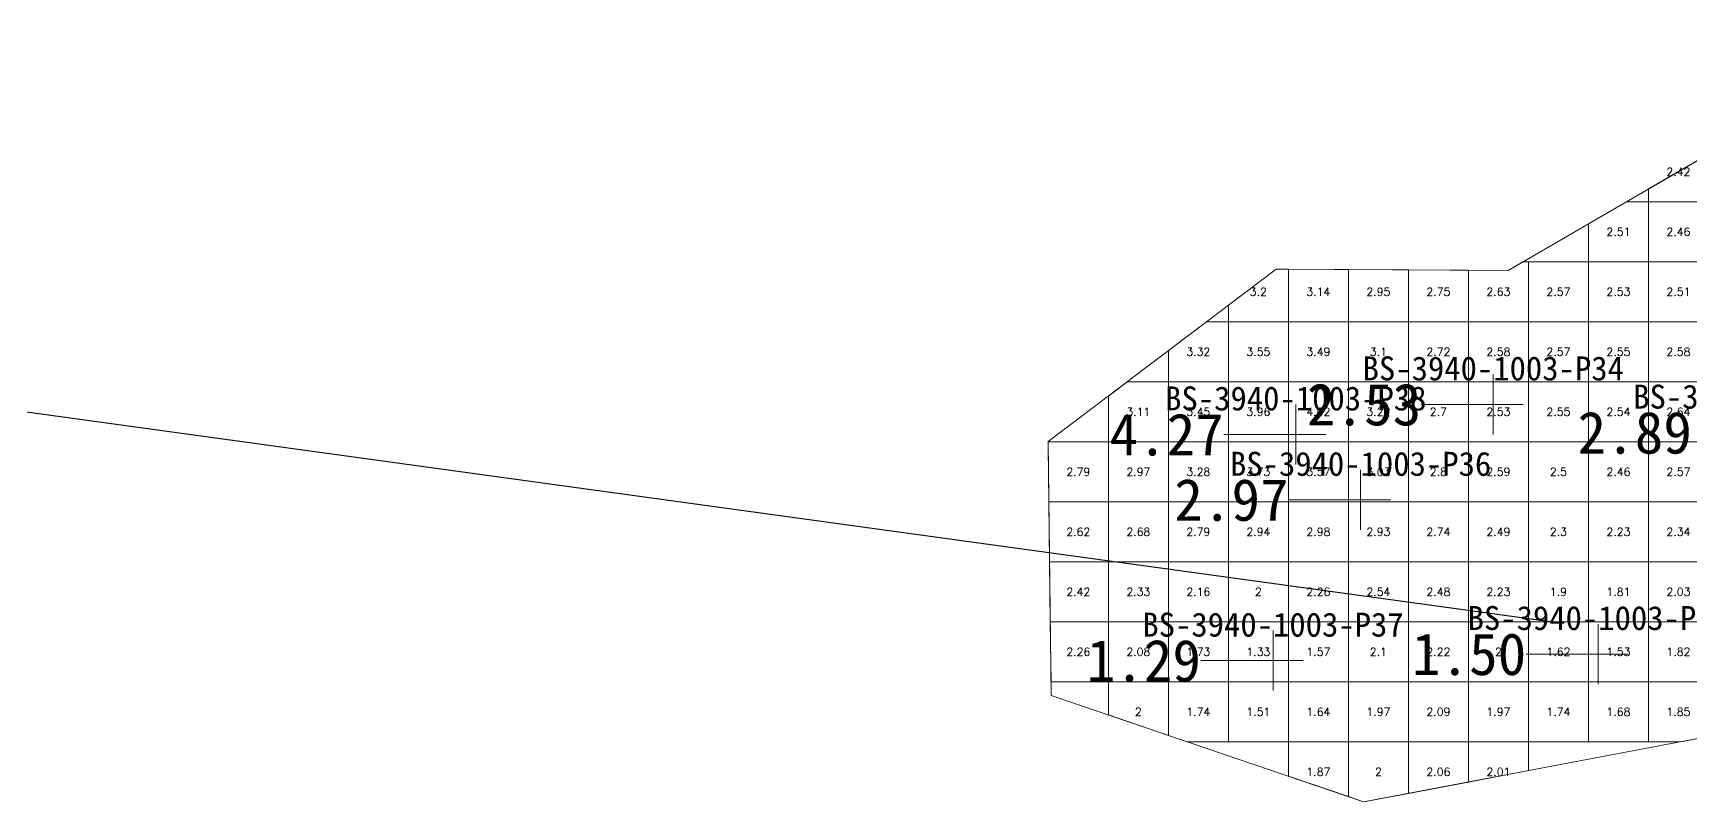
# Model space of a CAD drawing. Header units: inches. Extents: x 469961 to 470114, y 4349657 to 4349680.
# Drawn here: x 469988.94 to 470016.56, y 4349657.07 to 4349669.88 of the extents above; entities that cross this region are included whole.
import ezdxf
from ezdxf.enums import TextEntityAlignment as Align

# ---------------------------------------------------------------- set-up
doc = ezdxf.new("R2010")
doc.units = ezdxf.units.IN
doc.header["$MEASUREMENT"] = 0
for name, color, linetype, lineweight in [('点', 7, 'Continuous', 0), ('爆区方格网', 7, 'Continuous', 0), ('线条', 7, 'Continuous', 0), ('钻孔', 7, 'Continuous', 0)]:
    doc.layers.add(name, color=color, linetype=linetype, lineweight=lineweight)
doc.styles.add('3dmine_textStyle_1', font='txt.shx', dxfattribs={"height": 1, "bigfont": 'gbcbig.shx'})
doc.styles.add('3dmine_textStyle_2', font='simsunb.ttf', dxfattribs={"height": 1})

msp = doc.modelspace()

# ---------------------------------------------------------------- hatches: boundary and pattern name
at = {"layer": '钻孔', "linetype": 'Continuous', "lineweight": 0, "true_color": 0xff0000, "extrusion": (0, 1, 0)}
for points in [[(-470014.27, 3930.04), (-470013.27, 3930.04), (-470013.27, 3942.04), (-470014.27, 3942.04)], [(-470012.06, 3929.64), (-470011.06, 3929.64), (-470011.06, 3941.64), (-470012.06, 3941.64)], [(-470016.02, 3930.38), (-470015.02, 3930.38), (-470015.02, 3941.38), (-470016.02, 3941.38)]]:
    msp.add_hatch(color=1, dxfattribs=at).paths.add_polyline_path(points, flags=0)
at = {"layer": '钻孔', "linetype": 'Continuous', "lineweight": 0, "true_color": 0xffff00, "extrusion": (0, 1, 0)}
msp.add_hatch(color=2, dxfattribs=at).paths.add_polyline_path([(-470010.98, 3929.97), (-470009.98, 3929.97), (-470009.98, 3941.97), (-470010.98, 3941.97)], flags=0)
at = {"layer": '钻孔', "linetype": 'Continuous', "lineweight": 0, "true_color": 0x0000ff, "extrusion": (0, 1, 0)}
msp.add_hatch(color=5, dxfattribs=at).paths.add_polyline_path([(-470010.6, 3930.22), (-470009.6, 3930.22), (-470009.6, 3941.22), (-470010.6, 3941.22)], flags=0)

# ---------------------------------------------------------------- linework, layer by layer
msp.add_line((470014.222, 4349660.067, 3941.2), (469975.775, 4349665.355))
at = {"color": 1, "linetype": 'Continuous', "lineweight": 0, "true_color": 0xff0000, "elevation": 1971.02}
msp.add_lwpolyline([(470020.331, 4349669.878), (470013.517, 4349665.924), (470009.65, 4349665.947), (470005.855, 4349663.071), (470005.904, 4349658.839), (470011.109, 4349657.066), (470022.479, 4349659.22)], dxfattribs=at)
at = {"layer": '点', "color": 138, "linetype": 'Continuous', "lineweight": 0, "true_color": 0x004c4c}
for points, elevation in [([(470013.27, 4349663.19), (470013.27, 4349664.19)], 3942.04), ([(470009.98, 4349662.69), (470009.98, 4349663.69)], 3941.97), ([(470013.77, 4349663.69), (470012.77, 4349663.69)], 3942.04), ([(470010.48, 4349663.19), (470009.48, 4349663.19)], 3941.97), ([(470011.06, 4349661.6), (470011.06, 4349662.6)], 3941.64), ([(470011.56, 4349662.1), (470010.56, 4349662.1)], 3941.64), ([(470015.02, 4349659.03), (470015.02, 4349660.03)], 3941.38), ([(470009.6, 4349658.92), (470009.6, 4349659.92)], 3941.22), ([(470015.52, 4349659.53), (470014.52, 4349659.53)], 3941.38), ([(470010.1, 4349659.42), (470009.1, 4349659.42)], 3941.22)]:
    msp.add_lwpolyline(points, dxfattribs=dict(at, elevation=elevation))
at = {"layer": '爆区方格网', "color": 1, "linetype": 'Continuous', "lineweight": 0, "true_color": 0xff0000, "elevation": 3941.2}
for points in [[(470016.856, 4349667.067), (470015.856, 4349667.067), (470015.856, 4349667.281), (470016.856, 4349667.861), (470016.856, 4349667.067)], [(470015.856, 4349666.067), (470014.856, 4349666.067), (470014.856, 4349666.701), (470015.488, 4349667.067), (470015.856, 4349667.067), (470015.856, 4349666.067)], [(470016.856, 4349666.067), (470015.856, 4349666.067), (470015.856, 4349667.067), (470016.856, 4349667.067), (470016.856, 4349666.067)], [(470009.856, 4349665.946), (470009.856, 4349665.067), (470008.856, 4349665.067), (470008.856, 4349665.346), (470009.65, 4349665.947), (470009.856, 4349665.946)], [(470010.856, 4349665.94), (470010.856, 4349665.067), (470009.856, 4349665.067), (470009.856, 4349665.946), (470010.856, 4349665.94)], [(470011.856, 4349665.934), (470011.856, 4349665.067), (470010.856, 4349665.067), (470010.856, 4349665.94), (470011.856, 4349665.934)], [(470012.856, 4349665.928), (470012.856, 4349665.067), (470011.856, 4349665.067), (470011.856, 4349665.934), (470012.856, 4349665.928)], [(470013.856, 4349665.067), (470012.856, 4349665.067), (470012.856, 4349665.928), (470013.517, 4349665.924), (470013.765, 4349666.067), (470013.856, 4349666.067), (470013.856, 4349665.067)], [(470014.856, 4349665.067), (470013.856, 4349665.067), (470013.856, 4349666.067), (470014.856, 4349666.067), (470014.856, 4349665.067)], [(470015.856, 4349665.067), (470014.856, 4349665.067), (470014.856, 4349666.067), (470015.856, 4349666.067), (470015.856, 4349665.067)], [(470016.856, 4349665.067), (470015.856, 4349665.067), (470015.856, 4349666.067), (470016.856, 4349666.067), (470016.856, 4349665.067)], [(470008.856, 4349664.067), (470007.856, 4349664.067), (470007.856, 4349664.588), (470008.489, 4349665.067), (470008.856, 4349665.067), (470008.856, 4349664.067)], [(470009.856, 4349664.067), (470008.856, 4349664.067), (470008.856, 4349665.067), (470009.856, 4349665.067), (470009.856, 4349664.067)], [(470010.856, 4349664.067), (470009.856, 4349664.067), (470009.856, 4349665.067), (470010.856, 4349665.067), (470010.856, 4349664.067)], [(470011.856, 4349664.067), (470010.856, 4349664.067), (470010.856, 4349665.067), (470011.856, 4349665.067), (470011.856, 4349664.067)], [(470012.856, 4349664.067), (470011.856, 4349664.067), (470011.856, 4349665.067), (470012.856, 4349665.067), (470012.856, 4349664.067)], [(470013.856, 4349664.067), (470012.856, 4349664.067), (470012.856, 4349665.067), (470013.856, 4349665.067), (470013.856, 4349664.067)], [(470014.856, 4349664.067), (470013.856, 4349664.067), (470013.856, 4349665.067), (470014.856, 4349665.067), (470014.856, 4349664.067)], [(470015.856, 4349664.067), (470014.856, 4349664.067), (470014.856, 4349665.067), (470015.856, 4349665.067), (470015.856, 4349664.067)], [(470016.856, 4349664.067), (470015.856, 4349664.067), (470015.856, 4349665.067), (470016.856, 4349665.067), (470016.856, 4349664.067)], [(470007.856, 4349663.067), (470006.856, 4349663.067), (470006.856, 4349663.83), (470007.17, 4349664.067), (470007.856, 4349664.067), (470007.856, 4349663.067)], [(470008.856, 4349663.067), (470007.856, 4349663.067), (470007.856, 4349664.067), (470008.856, 4349664.067), (470008.856, 4349663.067)], [(470009.856, 4349663.067), (470008.856, 4349663.067), (470008.856, 4349664.067), (470009.856, 4349664.067), (470009.856, 4349663.067)], [(470010.856, 4349663.067), (470009.856, 4349663.067), (470009.856, 4349664.067), (470010.856, 4349664.067), (470010.856, 4349663.067)], [(470011.856, 4349663.067), (470010.856, 4349663.067), (470010.856, 4349664.067), (470011.856, 4349664.067), (470011.856, 4349663.067)], [(470012.856, 4349663.067), (470011.856, 4349663.067), (470011.856, 4349664.067), (470012.856, 4349664.067), (470012.856, 4349663.067)], [(470013.856, 4349663.067), (470012.856, 4349663.067), (470012.856, 4349664.067), (470013.856, 4349664.067), (470013.856, 4349663.067)], [(470014.856, 4349663.067), (470013.856, 4349663.067), (470013.856, 4349664.067), (470014.856, 4349664.067), (470014.856, 4349663.067)], [(470015.856, 4349663.067), (470014.856, 4349663.067), (470014.856, 4349664.067), (470015.856, 4349664.067), (470015.856, 4349663.067)], [(470016.856, 4349663.067), (470015.856, 4349663.067), (470015.856, 4349664.067), (470016.856, 4349664.067), (470016.856, 4349663.067)], [(470006.856, 4349662.067), (470005.867, 4349662.067), (470005.856, 4349662.984), (470005.856, 4349663.067), (470006.856, 4349663.067), (470006.856, 4349662.067)], [(470007.856, 4349662.067), (470006.856, 4349662.067), (470006.856, 4349663.067), (470007.856, 4349663.067), (470007.856, 4349662.067)], [(470008.856, 4349662.067), (470007.856, 4349662.067), (470007.856, 4349663.067), (470008.856, 4349663.067), (470008.856, 4349662.067)], [(470009.856, 4349662.067), (470008.856, 4349662.067), (470008.856, 4349663.067), (470009.856, 4349663.067), (470009.856, 4349662.067)], [(470010.856, 4349662.067), (470009.856, 4349662.067), (470009.856, 4349663.067), (470010.856, 4349663.067), (470010.856, 4349662.067)], [(470011.856, 4349662.067), (470010.856, 4349662.067), (470010.856, 4349663.067), (470011.856, 4349663.067), (470011.856, 4349662.067)], [(470012.856, 4349662.067), (470011.856, 4349662.067), (470011.856, 4349663.067), (470012.856, 4349663.067), (470012.856, 4349662.067)], [(470013.856, 4349662.067), (470012.856, 4349662.067), (470012.856, 4349663.067), (470013.856, 4349663.067), (470013.856, 4349662.067)], [(470014.856, 4349662.067), (470013.856, 4349662.067), (470013.856, 4349663.067), (470014.856, 4349663.067), (470014.856, 4349662.067)], [(470015.856, 4349662.067), (470014.856, 4349662.067), (470014.856, 4349663.067), (470015.856, 4349663.067), (470015.856, 4349662.067)], [(470016.856, 4349662.067), (470015.856, 4349662.067), (470015.856, 4349663.067), (470016.856, 4349663.067), (470016.856, 4349662.067)], [(470006.856, 4349661.067), (470005.878, 4349661.067), (470005.867, 4349662.067), (470006.856, 4349662.067), (470006.856, 4349661.067)], [(470007.856, 4349661.067), (470006.856, 4349661.067), (470006.856, 4349662.067), (470007.856, 4349662.067), (470007.856, 4349661.067)], [(470008.856, 4349661.067), (470007.856, 4349661.067), (470007.856, 4349662.067), (470008.856, 4349662.067), (470008.856, 4349661.067)], [(470009.856, 4349661.067), (470008.856, 4349661.067), (470008.856, 4349662.067), (470009.856, 4349662.067), (470009.856, 4349661.067)], [(470010.856, 4349661.067), (470009.856, 4349661.067), (470009.856, 4349662.067), (470010.856, 4349662.067), (470010.856, 4349661.067)], [(470011.856, 4349661.067), (470010.856, 4349661.067), (470010.856, 4349662.067), (470011.856, 4349662.067), (470011.856, 4349661.067)], [(470012.856, 4349661.067), (470011.856, 4349661.067), (470011.856, 4349662.067), (470012.856, 4349662.067), (470012.856, 4349661.067)], [(470013.856, 4349661.067), (470012.856, 4349661.067), (470012.856, 4349662.067), (470013.856, 4349662.067), (470013.856, 4349661.067)], [(470014.856, 4349661.067), (470013.856, 4349661.067), (470013.856, 4349662.067), (470014.856, 4349662.067), (470014.856, 4349661.067)], [(470015.856, 4349661.067), (470014.856, 4349661.067), (470014.856, 4349662.067), (470015.856, 4349662.067), (470015.856, 4349661.067)], [(470016.856, 4349661.067), (470015.856, 4349661.067), (470015.856, 4349662.067), (470016.856, 4349662.067), (470016.856, 4349661.067)], [(470006.856, 4349660.067), (470005.889, 4349660.067), (470005.878, 4349661.067), (470006.856, 4349661.067), (470006.856, 4349660.067)], [(470007.856, 4349660.067), (470006.856, 4349660.067), (470006.856, 4349661.067), (470007.856, 4349661.067), (470007.856, 4349660.067)], [(470008.856, 4349660.067), (470007.856, 4349660.067), (470007.856, 4349661.067), (470008.856, 4349661.067), (470008.856, 4349660.067)], [(470009.856, 4349660.067), (470008.856, 4349660.067), (470008.856, 4349661.067), (470009.856, 4349661.067), (470009.856, 4349660.067)], [(470010.856, 4349660.067), (470009.856, 4349660.067), (470009.856, 4349661.067), (470010.856, 4349661.067), (470010.856, 4349660.067)], [(470011.856, 4349660.067), (470010.856, 4349660.067), (470010.856, 4349661.067), (470011.856, 4349661.067), (470011.856, 4349660.067)], [(470012.856, 4349660.067), (470011.856, 4349660.067), (470011.856, 4349661.067), (470012.856, 4349661.067), (470012.856, 4349660.067)], [(470013.856, 4349660.067), (470012.856, 4349660.067), (470012.856, 4349661.067), (470013.856, 4349661.067), (470013.856, 4349660.067)], [(470014.856, 4349660.067), (470013.856, 4349660.067), (470013.856, 4349661.067), (470014.856, 4349661.067), (470014.856, 4349660.067)], [(470015.856, 4349660.067), (470014.856, 4349660.067), (470014.856, 4349661.067), (470015.856, 4349661.067), (470015.856, 4349660.067)], [(470016.856, 4349660.067), (470015.856, 4349660.067), (470015.856, 4349661.067), (470016.856, 4349661.067), (470016.856, 4349660.067)], [(470006.856, 4349659.067), (470005.901, 4349659.067), (470005.889, 4349660.067), (470006.856, 4349660.067), (470006.856, 4349659.067)], [(470007.856, 4349659.067), (470006.856, 4349659.067), (470006.856, 4349660.067), (470007.856, 4349660.067), (470007.856, 4349659.067)], [(470008.856, 4349659.067), (470007.856, 4349659.067), (470007.856, 4349660.067), (470008.856, 4349660.067), (470008.856, 4349659.067)], [(470009.856, 4349659.067), (470008.856, 4349659.067), (470008.856, 4349660.067), (470009.856, 4349660.067), (470009.856, 4349659.067)], [(470010.856, 4349659.067), (470009.856, 4349659.067), (470009.856, 4349660.067), (470010.856, 4349660.067), (470010.856, 4349659.067)], [(470011.856, 4349659.067), (470010.856, 4349659.067), (470010.856, 4349660.067), (470011.856, 4349660.067), (470011.856, 4349659.067)], [(470012.856, 4349659.067), (470011.856, 4349659.067), (470011.856, 4349660.067), (470012.856, 4349660.067), (470012.856, 4349659.067)], [(470013.856, 4349659.067), (470012.856, 4349659.067), (470012.856, 4349660.067), (470013.856, 4349660.067), (470013.856, 4349659.067)], [(470014.856, 4349659.067), (470013.856, 4349659.067), (470013.856, 4349660.067), (470014.856, 4349660.067), (470014.856, 4349659.067)], [(470015.856, 4349659.067), (470014.856, 4349659.067), (470014.856, 4349660.067), (470015.856, 4349660.067), (470015.856, 4349659.067)], [(470016.856, 4349659.067), (470015.856, 4349659.067), (470015.856, 4349660.067), (470016.856, 4349660.067), (470016.856, 4349659.067)], [(470007.856, 4349658.174), (470006.856, 4349658.515), (470006.856, 4349659.067), (470007.856, 4349659.067), (470007.856, 4349658.174)], [(470008.856, 4349658.067), (470008.169, 4349658.067), (470007.856, 4349658.174), (470007.856, 4349659.067), (470008.856, 4349659.067), (470008.856, 4349658.067)], [(470009.856, 4349658.067), (470008.856, 4349658.067), (470008.856, 4349659.067), (470009.856, 4349659.067), (470009.856, 4349658.067)], [(470010.856, 4349658.067), (470009.856, 4349658.067), (470009.856, 4349659.067), (470010.856, 4349659.067), (470010.856, 4349658.067)], [(470011.856, 4349658.067), (470010.856, 4349658.067), (470010.856, 4349659.067), (470011.856, 4349659.067), (470011.856, 4349658.067)], [(470012.856, 4349658.067), (470011.856, 4349658.067), (470011.856, 4349659.067), (470012.856, 4349659.067), (470012.856, 4349658.067)], [(470013.856, 4349658.067), (470012.856, 4349658.067), (470012.856, 4349659.067), (470013.856, 4349659.067), (470013.856, 4349658.067)], [(470014.856, 4349658.067), (470013.856, 4349658.067), (470013.856, 4349659.067), (470014.856, 4349659.067), (470014.856, 4349658.067)], [(470015.856, 4349658.067), (470014.856, 4349658.067), (470014.856, 4349659.067), (470015.856, 4349659.067), (470015.856, 4349658.067)], [(470016.856, 4349658.155), (470016.395, 4349658.067), (470015.856, 4349658.067), (470015.856, 4349659.067), (470016.856, 4349659.067), (470016.856, 4349658.155)], [(470010.856, 4349657.153), (470009.856, 4349657.493), (470009.856, 4349658.067), (470010.856, 4349658.067), (470010.856, 4349657.153)], [(470011.856, 4349657.208), (470011.115, 4349657.067), (470011.106, 4349657.067), (470010.856, 4349657.153), (470010.856, 4349658.067), (470011.856, 4349658.067), (470011.856, 4349657.208)], [(470012.856, 4349657.397), (470011.856, 4349657.208), (470011.856, 4349658.067), (470012.856, 4349658.067), (470012.856, 4349657.397)], [(470013.856, 4349657.587), (470012.856, 4349657.397), (470012.856, 4349658.067), (470013.856, 4349658.067), (470013.856, 4349657.587)]]:
    msp.add_lwpolyline(points, dxfattribs=at)
at = {"layer": '线条', "color": 138, "linetype": 'Continuous', "lineweight": 0, "true_color": 0x004c4c}
for points, elevation in [([(470013.27, 4349663.69), (470013.27, 4349663.69), (470013.27, 4349663.69)], 3942.04), ([(470009.98, 4349663.19), (470009.98, 4349663.19), (470009.98, 4349663.19)], 3941.97), ([(470011.06, 4349662.1), (470011.06, 4349662.1), (470011.06, 4349662.1)], 3941.64), ([(470015.02, 4349659.53), (470015.02, 4349659.53), (470015.02, 4349659.53)], 3941.38), ([(470009.6, 4349659.42), (470009.6, 4349659.42), (470009.6, 4349659.42)], 3941.22)]:
    msp.add_lwpolyline(points, dxfattribs=dict(at, elevation=elevation))
at = {"layer": '钻孔', "color": 1, "linetype": 'Continuous', "lineweight": 0, "true_color": 0xff0000}
for points, elevation in [([(470013.27, 4349663.69), (470012.07, 4349663.69)], 3942.04), ([(470013.27, 4349663.69), (470012.07, 4349663.69)], 3930.04), ([(470011.06, 4349662.1), (470009.86, 4349662.1)], 3941.64), ([(470011.06, 4349662.1), (470009.86, 4349662.1)], 3929.64), ([(470015.02, 4349659.53), (470013.82, 4349659.53)], 3941.38), ([(470015.02, 4349659.53), (470013.82, 4349659.53)], 3930.38)]:
    msp.add_lwpolyline(points, dxfattribs=dict(at, elevation=elevation))
at = {"layer": '钻孔', "color": 2, "linetype": 'Continuous', "lineweight": 0, "true_color": 0xffff00}
for elevation in [3941.97, 3929.97]:
    msp.add_lwpolyline([(470009.98, 4349663.19), (470008.78, 4349663.19)], dxfattribs=dict(at, elevation=elevation))
at = {"layer": '钻孔', "color": 5, "linetype": 'Continuous', "lineweight": 0, "true_color": 0x0000ff}
for elevation in [3941.22, 3930.22]:
    msp.add_lwpolyline([(470009.6, 4349659.42), (470008.4, 4349659.42)], dxfattribs=dict(at, elevation=elevation))

# ---------------------------------------------------------------- texts
at = {"color": 1, "linetype": 'Continuous', "lineweight": 0, "true_color": 0xff0000, "style": '3dmine_textStyle_1'}
for s, height, p in [('2.42', 0.1333, (470016.356, 4349667.567, 3941.2)), ('2.51', 0.1333, (470015.356, 4349666.567, 3941.2)), ('2.46', 0.1333, (470016.356, 4349666.567, 3941.2)), ('3.2', 0.1333, (470009.356, 4349665.567, 3941.2)), ('3.14', 0.1333, (470010.356, 4349665.567, 3941.2)), ('2.95', 0.1333, (470011.356, 4349665.567, 3941.2)), ('2.75', 0.1333, (470012.356, 4349665.567, 3941.2)), ('2.63', 0.1333, (470013.356, 4349665.567, 3941.2)), ('2.57', 0.1333, (470014.356, 4349665.567, 3941.2)), ('2.53', 0.1333, (470015.356, 4349665.567, 3941.2)), ('2.51', 0.1333, (470016.356, 4349665.567, 3941.2)), ('3.32', 0.1333, (470008.356, 4349664.567, 3941.2)), ('3.55', 0.1333, (470009.356, 4349664.567, 3941.2)), ('3.49', 0.1333, (470010.356, 4349664.567, 3941.2)), ('3.1', 0.1333, (470011.356, 4349664.567, 3941.2)), ('2.72', 0.1333, (470012.356, 4349664.567, 3941.2)), ('2.58', 0.1333, (470013.356, 4349664.567, 3941.2)), ('2.57', 0.1333, (470014.356, 4349664.567, 3941.2)), ('2.55', 0.1333, (470015.356, 4349664.567, 3941.2)), ('2.58', 0.1333, (470016.356, 4349664.567, 3941.2)), ('3.11', 0.1333, (470007.356, 4349663.567, 3941.2)), ('3.45', 0.1333, (470008.356, 4349663.567, 3941.2)), ('3.96', 0.1333, (470009.356, 4349663.567, 3941.2)), ('4.02', 0.1333, (470010.356, 4349663.567, 3941.2)), ('3.22', 0.1333, (470011.356, 4349663.567, 3941.2)), ('2.7', 0.1333, (470012.356, 4349663.567, 3941.2)), ('2.53', 0.1333, (470013.356, 4349663.567, 3941.2)), ('2.55', 0.1333, (470014.356, 4349663.567, 3941.2)), ('2.54', 0.1333, (470015.356, 4349663.567, 3941.2)), ('2.64', 0.1333, (470016.356, 4349663.567, 3941.2)), ('2.79', 0.1333, (470006.356, 4349662.567, 3941.2)), ('2.97', 0.1333, (470007.356, 4349662.567, 3941.2)), ('3.28', 0.1333, (470008.356, 4349662.567, 3941.2)), ('3.73', 0.1333, (470009.356, 4349662.567, 3941.2)), ('3.57', 0.1333, (470010.356, 4349662.567, 3941.2)), ('3.03', 0.1333, (470011.356, 4349662.567, 3941.2)), ('2.8', 0.1333, (470012.356, 4349662.567, 3941.2)), ('2.59', 0.1333, (470013.356, 4349662.567, 3941.2)), ('2.5', 0.1333, (470014.356, 4349662.567, 3941.2)), ('2.46', 0.1333, (470015.356, 4349662.567, 3941.2)), ('2.57', 0.1333, (470016.356, 4349662.567, 3941.2)), ('2.62', 0.1333, (470006.356, 4349661.567, 3941.2)), ('2.68', 0.1333, (470007.356, 4349661.567, 3941.2)), ('2.79', 0.1333, (470008.356, 4349661.567, 3941.2)), ('2.94', 0.1333, (470009.356, 4349661.567, 3941.2)), ('2.98', 0.1333, (470010.356, 4349661.567, 3941.2)), ('2.93', 0.1333, (470011.356, 4349661.567, 3941.2)), ('2.74', 0.1333, (470012.356, 4349661.567, 3941.2)), ('2.49', 0.1333, (470013.356, 4349661.567, 3941.2)), ('2.3', 0.1333, (470014.356, 4349661.567, 3941.2)), ('2.23', 0.1333, (470015.356, 4349661.567, 3941.2)), ('2.34', 0.1333, (470016.356, 4349661.567, 3941.2)), ('2.42', 0.1333, (470006.356, 4349660.567, 3941.2)), ('2.33', 0.1333, (470007.356, 4349660.567, 3941.2)), ('2.16', 0.1333, (470008.356, 4349660.567, 3941.2)), ('2', 0.133, (470009.356, 4349660.567, 3941.2)), ('2.26', 0.1333, (470010.356, 4349660.567, 3941.2)), ('2.54', 0.1333, (470011.356, 4349660.567, 3941.2)), ('2.48', 0.1333, (470012.356, 4349660.567, 3941.2)), ('2.23', 0.1333, (470013.356, 4349660.567, 3941.2)), ('1.9', 0.1333, (470014.356, 4349660.567, 3941.2)), ('1.81', 0.1333, (470015.356, 4349660.567, 3941.2)), ('2.03', 0.1333, (470016.356, 4349660.567, 3941.2)), ('2.26', 0.1333, (470006.356, 4349659.567, 3941.2)), ('2.08', 0.1333, (470007.356, 4349659.567, 3941.2)), ('1.73', 0.1333, (470008.356, 4349659.567, 3941.2)), ('1.33', 0.1333, (470009.356, 4349659.567, 3941.2)), ('1.57', 0.1333, (470010.356, 4349659.567, 3941.2)), ('2.1', 0.1333, (470011.356, 4349659.567, 3941.2)), ('2.22', 0.1333, (470012.356, 4349659.567, 3941.2)), ('2', 0.133, (470013.356, 4349659.567, 3941.2)), ('1.62', 0.1333, (470014.356, 4349659.567, 3941.2)), ('1.53', 0.1333, (470015.356, 4349659.567, 3941.2)), ('1.82', 0.1333, (470016.356, 4349659.567, 3941.2)), ('2', 0.133, (470007.356, 4349658.567, 3941.2)), ('1.74', 0.1333, (470008.356, 4349658.567, 3941.2)), ('1.51', 0.1333, (470009.356, 4349658.567, 3941.2)), ('1.64', 0.1333, (470010.356, 4349658.567, 3941.2)), ('1.97', 0.1333, (470011.356, 4349658.567, 3941.2)), ('2.09', 0.1333, (470012.356, 4349658.567, 3941.2)), ('1.97', 0.1333, (470013.356, 4349658.567, 3941.2)), ('1.74', 0.1333, (470014.356, 4349658.567, 3941.2)), ('1.68', 0.1333, (470015.356, 4349658.567, 3941.2)), ('1.85', 0.1333, (470016.356, 4349658.567, 3941.2)), ('1.87', 0.1333, (470010.356, 4349657.567, 3941.2)), ('2', 0.133, (470011.356, 4349657.567, 3941.2)), ('2.06', 0.1333, (470012.356, 4349657.567, 3941.2)), ('2.01', 0.1333, (470013.356, 4349657.567, 3941.2))]:
    msp.add_text(s, height=height, dxfattribs=at).set_placement(p, align=Align.MIDDLE_CENTER)
at = {"layer": '钻孔', "color": 138, "linetype": 'Continuous', "lineweight": 0, "true_color": 0x004c4c, "style": '3dmine_textStyle_2'}
for s, p in [('BS-3940-1003-P34', (470013.27, 4349664.09, 3942.04)), ('BS-3940-1003-P38', (470009.98, 4349663.59, 3941.97)), ('BS-3940-1003-P33', (470017.78, 4349663.62, 3941.25)), ('BS-3940-1003-P36', (470011.06, 4349662.5, 3941.64)), ('BS-3940-1003-P35', (470015.02, 4349659.93, 3941.38)), ('BS-3940-1003-P37', (470009.6, 4349659.82, 3941.22))]:
    msp.add_text(s, height=0.4, dxfattribs=at).set_placement(p, align=Align.CENTER)
at = {"layer": '钻孔', "color": 1, "linetype": 'Continuous', "lineweight": 0, "true_color": 0xff0000, "style": '3dmine_textStyle_2'}
for s, p in [('2.53', (470012.07, 4349663.69, 3936.04)), ('2.89', (470016.58, 4349663.22, 3935.75)), ('2.97', (470009.86, 4349662.1, 3935.64)), ('1.50', (470013.82, 4349659.53, 3935.88))]:
    msp.add_text(s, height=0.7, dxfattribs=at).set_placement(p, align=Align.MIDDLE_RIGHT)
at = {"layer": '钻孔', "color": 2, "linetype": 'Continuous', "lineweight": 0, "true_color": 0xffff00, "style": '3dmine_textStyle_2'}
msp.add_text('4.27', height=0.7, dxfattribs=at).set_placement((470008.78, 4349663.19, 3935.97), align=Align.MIDDLE_RIGHT)
at = {"layer": '钻孔', "color": 5, "linetype": 'Continuous', "lineweight": 0, "true_color": 0x0000ff, "style": '3dmine_textStyle_2'}
msp.add_text('1.29', height=0.7, dxfattribs=at).set_placement((470008.4, 4349659.42, 3935.72), align=Align.MIDDLE_RIGHT)

doc.saveas('drawing.dxf')
